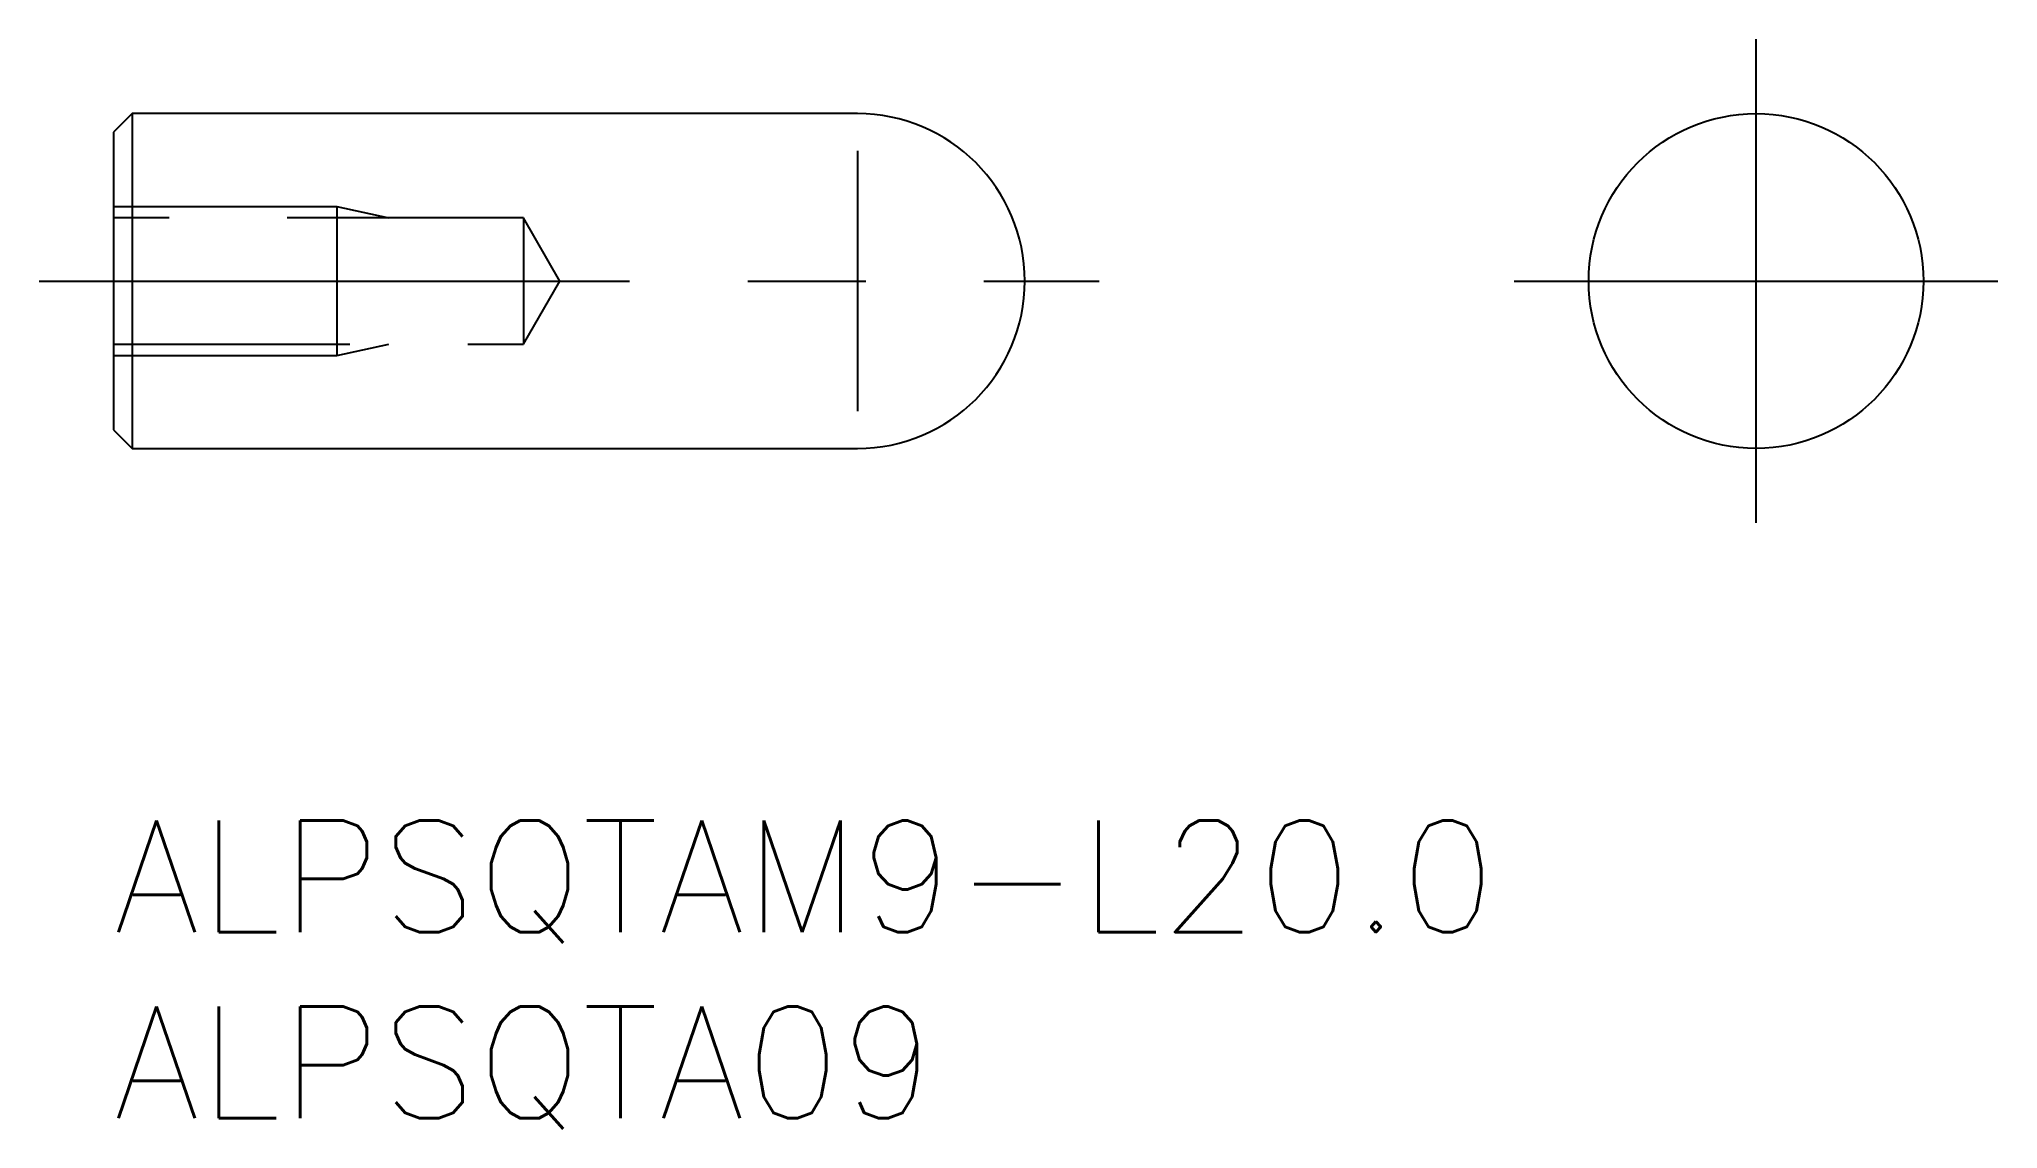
# Model space of a CAD drawing. Extents: x -2 to 50.7, y -8.3 to 21.
import ezdxf

# ---------------------------------------------------------------- set-up
doc = ezdxf.new("R2010")
doc.units = 0
doc.header["$LTSCALE"] = 0.5
doc.linetypes.add('CENTER', pattern=[50.8, 31.75, -6.35, 6.35, -6.35])
doc.linetypes.add('DASHED', pattern=[19.05, 12.7, -6.35])
for name, color, linetype in [('MSM_CENTER', 1, 'CENTER'), ('MSM_CONTINUOUS', 7, 'CONTINUOUS'), ('MSM_DASHED', 4, 'DASHED'), ('MSM_NARROW', 5, 'CONTINUOUS'), ('MSM_PART_NUMBER', 7, 'CONTINUOUS')]:
    doc.layers.add(name, color=color, linetype=linetype)
doc.styles.get("Standard").update_dxf_attribs({"font": 'txt.shx', "height": 3, "bigfont": 'bigfont.shx'})

# ---------------------------------------------------------------- blocks, each defined once
blk = doc.blocks.new('*U12')
at = {"layer": 'MSM_PART_NUMBER'}
blk.add_text('ALPSQTAM9-L20.0', height=3, dxfattribs=at).set_placement((0, -3))
blk = doc.blocks.new('*U13')
at = {"layer": 'MSM_PART_NUMBER'}
blk.add_text('ALPSQTA09', height=3, dxfattribs=at).set_placement((0, -8))

msp = doc.modelspace()

# ---------------------------------------------------------------- linework, layer by layer
at = {"layer": 'MSM_CENTER'}
for p, q in [((44.163, 8), (44.163, 21)), ((-2, 14.5), (26.5, 14.5)), ((37.663, 14.5), (50.663, 14.5))]:
    msp.add_line(p, q, dxfattribs=at)
at = {"layer": 'MSM_CONTINUOUS'}
for p, q in [((0.5, 19), (0, 18.5)), ((20, 19), (0.5, 19)), ((0.5, 19), (0.5, 10)), ((0, 18.5), (0, 10.5)), ((0, 10.5), (0.5, 10)), ((0.5, 10), (20, 10))]:
    msp.add_line(p, q, dxfattribs=at)
msp.add_circle((44.163, 14.5), 4.5, dxfattribs=at)
msp.add_arc((20, 14.5), 4.5, 270, 90, dxfattribs=at)
at = {"layer": 'MSM_DASHED'}
for p, q in [((0, 16.5), (6, 16.5)), ((6, 16.5), (6, 12.5)), ((6, 16.5), (7.4, 16.2)), ((11.019, 16.2), (0, 16.2)), ((12, 14.5), (11.019, 16.2)), ((11.019, 16.2), (11.019, 12.8)), ((11.019, 12.8), (12, 14.5)), ((0, 12.8), (11.019, 12.8)), ((6, 12.5), (7.4, 12.8)), ((0, 12.5), (6, 12.5))]:
    msp.add_line(p, q, dxfattribs=at)
at = {"layer": 'MSM_NARROW'}
msp.add_line((20, 18), (20, 11), dxfattribs=at)

# ---------------------------------------------------------------- block references
at = {"layer": 'MSM_CONTINUOUS'}
for name in ['*U12', '*U13']:
    msp.add_blockref(name, (0, 0), dxfattribs=at)

doc.saveas('drawing.dxf')
